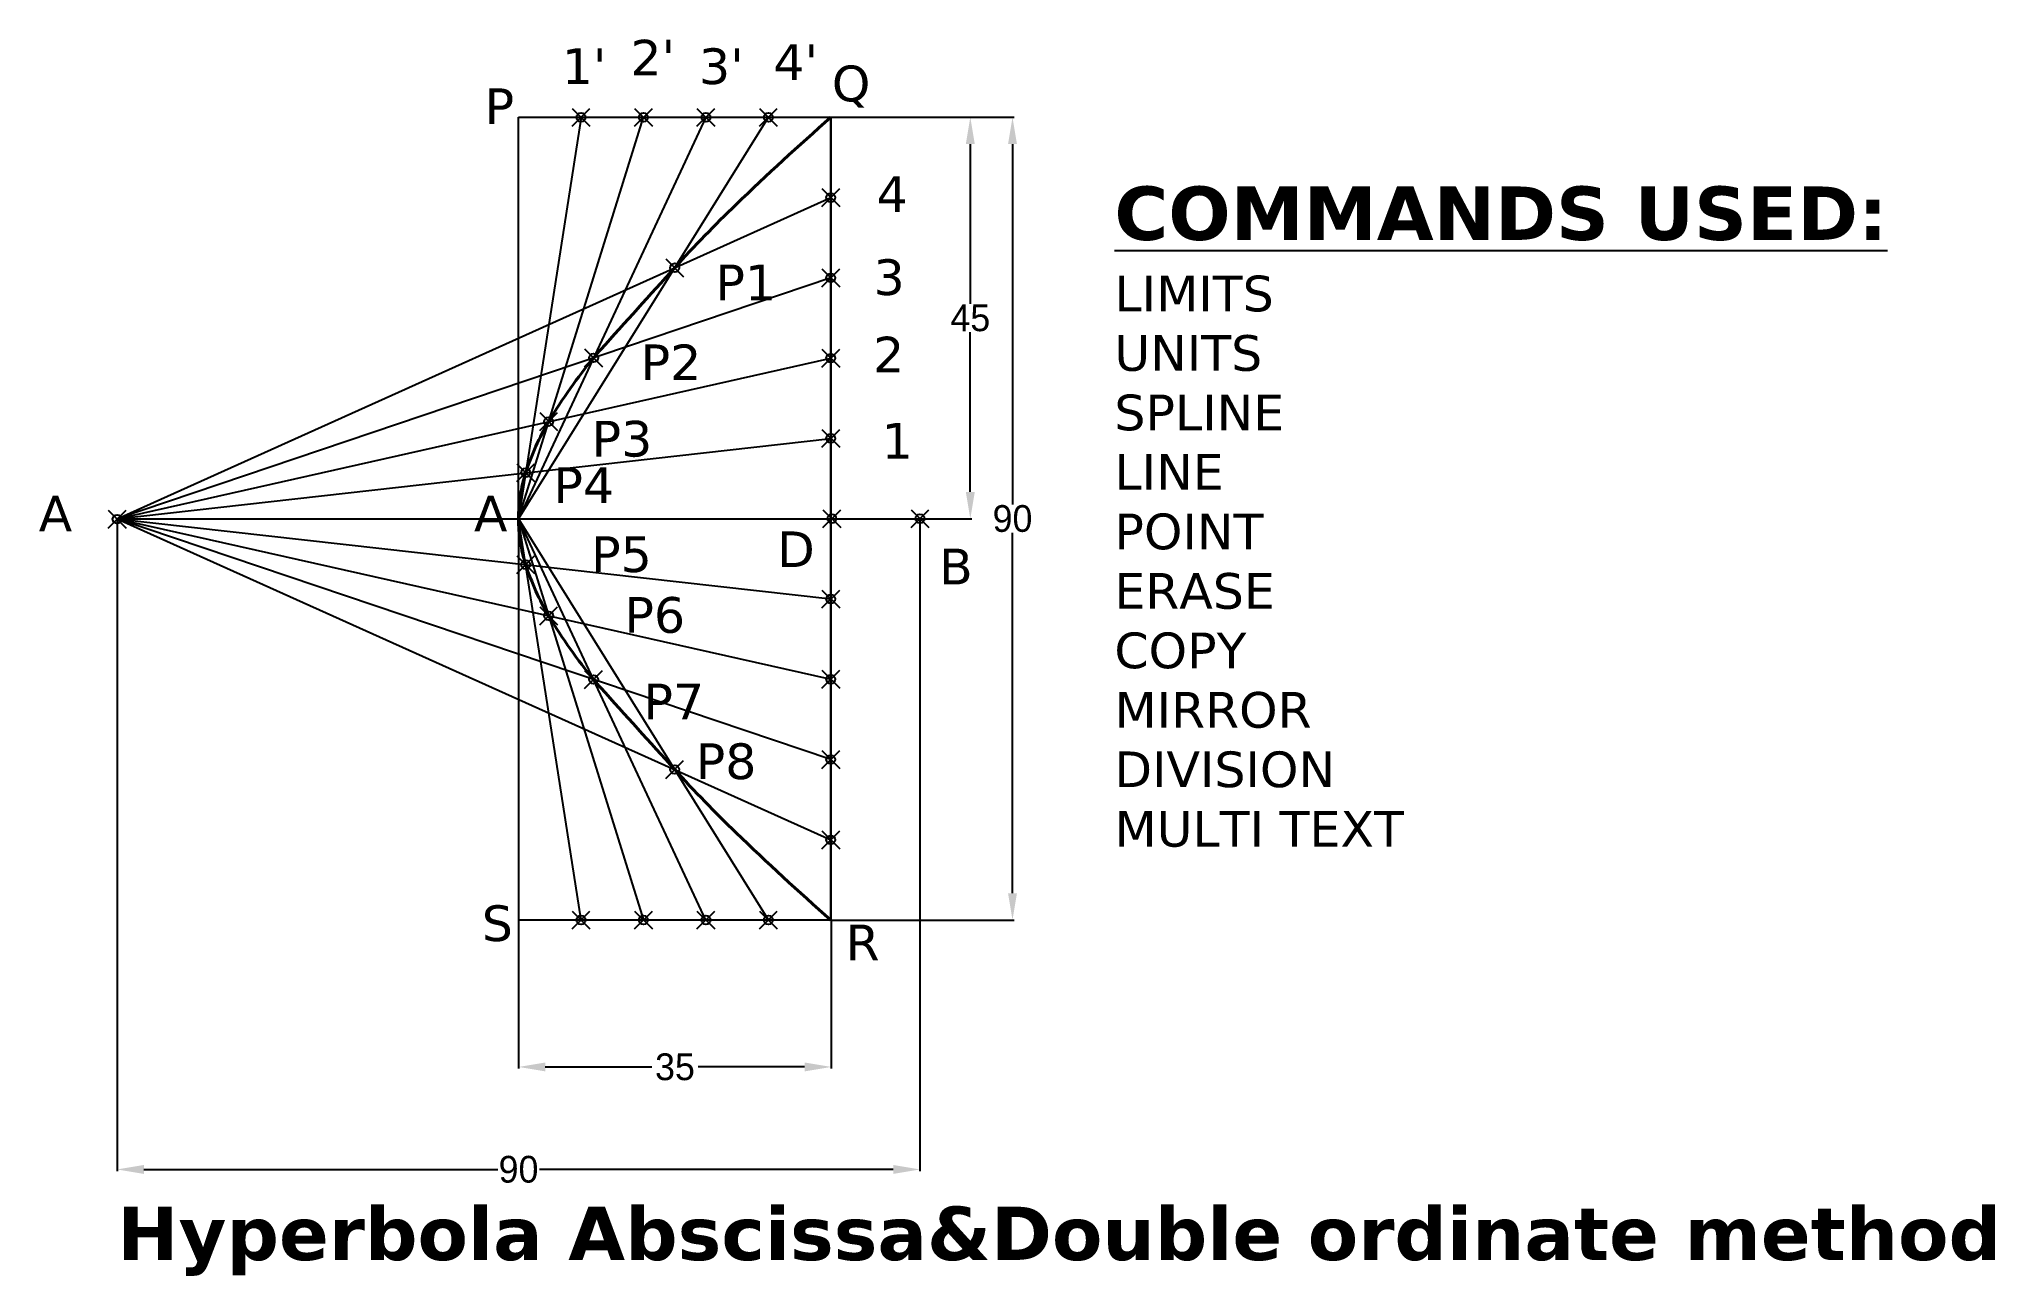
# Model space of a CAD drawing. Header units: millimetres. Extents: x 6 to 226, y -50 to 89.
import ezdxf

# ---------------------------------------------------------------- set-up
doc = ezdxf.new("R2010")
doc.units = ezdxf.units.MM
doc.header["$MEASUREMENT"] = 0
doc.header["$PDMODE"] = 35
doc.dimstyles.get("Standard").update_dxf_attribs({"dimtxt": 3, "dimasz": 3, "dimexe": 0.18, "dimexo": 0.0625, "dimgap": 0.09, "dimtad": 0, "dimtih": 1, "dimtoh": 1, "dimdec": 0, "dimzin": 0, "dimdsep": 46, "dimtxsty": 'Standard', "dimcen": 0.09, "dimadec": 0, "dimazin": 0, "dimtfac": 1, "dimtdec": 0, "dimtofl": 0, "dimtmove": 0, "dimatfit": 3, "dimfxl": 1, "dimtolj": 1, "dimtzin": 0, "dimarcsym": 0})

# ---------------------------------------------------------------- blocks, each defined once
blk = doc.blocks.new('*D1')
at = {"color": 0, "lineweight": -2}
for p, q in [((95.14, 79.84), (115.63, 79.84)), ((115.45, 76.84), (115.45, 36.43)), ((115.45, -7.16), (115.45, 33.25)), ((95.14, -10.16), (115.63, -10.16))]:
    blk.add_line(p, q, dxfattribs=at)
at = {"color": 0}
for points in [[(114.95, 76.84), (115.95, 76.84), (115.45, 79.84)], [(114.95, -7.16), (115.95, -7.16), (115.45, -10.16)]]:
    blk.add_solid(points, dxfattribs=at)
at = {"layer": 'Defpoints', "color": 0}
for p in [(95.08, 79.84), (95.08, -10.16), (115.45, -10.16)]:
    blk.add_point(p, dxfattribs=at)
at = {"color": 0, "insert": (115.45, 34.84), "char_height": 3, "attachment_point": 5}
blk.add_mtext('\\A1;90', dxfattribs=at)
blk = doc.blocks.new('*D2')
at = {"color": 0, "lineweight": -2}
for p, q in [((60.08, -10.22), (60.08, -26.81)), ((95.14, -10.22), (95.14, -26.81)), ((63.08, -26.63), (75.02, -26.63)), ((92.14, -26.63), (80.2, -26.63))]:
    blk.add_line(p, q, dxfattribs=at)
at = {"color": 0}
for points in [[(63.08, -26.13), (63.08, -27.13), (60.08, -26.63)], [(92.14, -26.13), (92.14, -27.13), (95.14, -26.63)]]:
    blk.add_solid(points, dxfattribs=at)
at = {"layer": 'Defpoints', "color": 0}
for p in [(60.08, -10.16), (95.14, -10.16), (95.14, -26.63)]:
    blk.add_point(p, dxfattribs=at)
at = {"color": 0, "insert": (77.61, -26.63), "char_height": 3, "attachment_point": 5}
blk.add_mtext('\\A1;35', dxfattribs=at)
blk = doc.blocks.new('*D3')
at = {"color": 0, "lineweight": -2}
for p, q in [((95.2, 79.84), (110.9, 79.84)), ((110.72, 76.84), (110.72, 58.93)), ((110.72, 37.84), (110.72, 55.75)), ((95.2, 34.84), (110.9, 34.84))]:
    blk.add_line(p, q, dxfattribs=at)
at = {"color": 0}
for points in [[(110.22, 76.84), (111.22, 76.84), (110.72, 79.84)], [(110.22, 37.84), (111.22, 37.84), (110.72, 34.84)]]:
    blk.add_solid(points, dxfattribs=at)
at = {"layer": 'Defpoints', "color": 0}
for p in [(95.14, 79.84), (95.14, 34.84), (110.72, 34.84)]:
    blk.add_point(p, dxfattribs=at)
at = {"color": 0, "insert": (110.72, 57.34), "char_height": 3, "attachment_point": 5}
blk.add_mtext('\\A1;45', dxfattribs=at)
blk = doc.blocks.new('*D4')
at = {"color": 0, "lineweight": -2}
for p, q in [((15.08, 34.78), (15.08, -38.3)), ((105.08, 34.78), (105.08, -38.3)), ((18.08, -38.12), (57.74, -38.12)), ((102.08, -38.12), (62.42, -38.12))]:
    blk.add_line(p, q, dxfattribs=at)
at = {"color": 0}
for points in [[(18.08, -37.62), (18.08, -38.62), (15.08, -38.12)], [(102.08, -37.62), (102.08, -38.62), (105.08, -38.12)]]:
    blk.add_solid(points, dxfattribs=at)
at = {"layer": 'Defpoints', "color": 0}
for p in [(15.08, 34.84), (105.08, 34.84), (105.08, -38.12)]:
    blk.add_point(p, dxfattribs=at)
at = {"color": 0, "insert": (60.08, -38.12), "char_height": 3, "attachment_point": 5}
blk.add_mtext('\\A1;90', dxfattribs=at)

msp = doc.modelspace()

# ---------------------------------------------------------------- linework, layer by layer
for p, q in [((60.08, 34.84), (60.08, 79.84)), ((60.08, 79.84), (95.08, 79.84)), ((67.08, 79.84), (60.08, 34.84)), ((60.08, 34.84), (74.08, 79.84)), ((81.08, 79.84), (60.08, 34.84)), ((60.08, 34.84), (88.08, 79.84)), ((95.08, 79.84), (95.08, -10.16)), ((95.08, -10.16), (95.08, 79.84)), ((15.08, 34.84), (95.08, 70.84)), ((95.08, 61.84), (15.08, 34.84)), ((15.08, 34.84), (95.08, 52.84)), ((15.08, 34.84), (95.08, 43.84)), ((15.08, 34.84), (105.08, 34.84)), ((15.08, 34.84), (95.08, -1.16)), ((95.08, 7.84), (15.08, 34.84)), ((15.08, 34.84), (95.08, 16.84)), ((15.08, 34.84), (95.08, 25.84)), ((60.08, 34.84), (60.08, -10.16)), ((60.08, 34.84), (60.08, -10.16)), ((67.08, -10.16), (60.08, 34.84)), ((60.08, 34.84), (74.08, -10.16)), ((81.08, -10.16), (60.08, 34.84)), ((60.08, 34.84), (88.08, -10.16)), ((95.08, -10.16), (60.08, -10.16))]:
    msp.add_line(p, q)
at = {"lineweight": 40}
msp.add_lwpolyline([(95.08, -10.16, -0.011358), (84.46, -0.37, -0.0166), (77.58, 6.72, -0.001104), (69.3, 15.88, -0.011003), (68.49, 16.81, -0.018861), (65.89, 20.22, -0.01817), (63.46, 23.95, -0.029272), (62.02, 26.72, -0.028806), (60.88, 29.69, -0.038539), (60.28, 32.24, -0.038599), (60.08, 34.84, -0.038599), (60.28, 37.45, -0.038539), (60.88, 39.99, -0.028806), (62.02, 42.96, -0.029272), (63.46, 45.73, -0.01817), (65.89, 49.46, -0.018861), (68.49, 52.87, -0.011003), (69.3, 53.81, -0.001104), (77.58, 62.97, -0.0166), (84.46, 70.06, -0.011358), (95.08, 79.84)], format="xyb", dxfattribs=at)
for p in [(67.08, 79.84), (74.08, 79.84), (81.08, 79.84), (88.08, 79.84), (95.08, 70.84), (77.58, 62.97), (95.08, 61.84), (68.49, 52.87), (95.08, 52.84), (63.46, 45.73), (95.08, 43.84), (60.88, 39.99), (15.08, 34.78), (95.2, 34.84), (105.08, 34.84), (60.88, 29.69), (95.08, 25.84), (63.46, 23.95), (68.49, 16.81), (95.08, 16.84), (95.08, 7.84), (77.58, 6.72), (95.08, -1.16), (67.08, -10.16), (74.08, -10.16), (81.08, -10.16), (88.08, -10.16)]:
    msp.add_point(p)

# ---------------------------------------------------------------- texts
at = {"attachment_point": 1}
for s, insert, char_height, width in [("{\\fVerdana|b0|i0|c0|p34;2'}", (72.62, 88.53), 4, 13.7786), ("{\\fVerdana|b0|i0|c0|p34;4'}", (88.64, 88.04), 4, 13.7786), ("{\\fVerdana|b0|i0|c0|p34;1'}", (64.93, 87.57), 4, 13.7786), ("{\\fVerdana|b0|i0|c0|p34;3'}", (80.31, 87.57), 4, 13.7786), ('{\\fVerdana|b0|i0|c0|p34;Q}', (95.2, 85.64), 4, 13.7786), ('{\\fVerdana|b0|i0|c0|p34;P}', (56.28, 83.08), 4, 13.7786), ('{\\fVerdana|b0|i0|c0|p34;4}', (100.2, 73.24), 4, 13.7786), ('{\\fVerdana|b1|i0|c0|p34;\\LCOMMANDS USED:\\P\\fVerdana|b0|i0|c0|p34;\\H0.6667x;\\lLIMITS\\PUNITS\\PSPLINE\\PLINE\\PPOINT\\PERASE\\PCOPY\\PMIRROR\\PDIVISION\\PMULTI TEXT}', (126.87, 72.09), 6, 85.5661), ('{\\fVerdana|b0|i0|c0|p34;3}', (99.88, 63.92), 4, 13.7786), ('{\\fVerdana|b0|i0|c0|p34;P1}', (82.15, 63.33), 4, 13.7786), ('{\\fVerdana|b0|i0|c0|p34;2}', (99.82, 55.24), 4, 13.7786), ('{\\fVerdana|b0|i0|c0|p34;P2}', (73.77, 54.37), 4, 13.7786), ('{\\fVerdana|b0|i0|c0|p34;P3}', (68.27, 45.81), 4, 13.7786), ('{\\fVerdana|b0|i0|c0|p34;1}', (100.78, 45.57), 4, 13.7786), ('{\\fVerdana|b0|i0|c0|p34;P4}', (63.99, 40.58), 4, 13.7786), ('{\\fVerdana|b0|i0|c0|p34;A}', (6.29, 37.41), 4, 13.7786), ('{\\fVerdana|b0|i0|c0|p34;A}', (55.08, 37.41), 4, 13.7786), ('{\\fVerdana|b0|i0|c0|p34;D}', (89.06, 33.41), 4, 13.7786), ('{\\fVerdana|b0|i0|c0|p34;P5}', (68.22, 32.86), 4, 13.7786), ('{\\fVerdana|b0|i0|c0|p34;B}', (107.23, 31.48), 4, 13.7786), ('{\\fVerdana|b0|i0|c0|p34;P6}', (71.95, 26.05), 4, 13.7786), ('{\\fVerdana|b0|i0|c0|p34;P7}', (74.08, 16.34), 4, 13.7786), ('{\\fVerdana|b0|i0|c0|p34;P8}', (79.94, 9.65), 4, 13.7786), ('{\\fVerdana|b0|i0|c0|p34;S}', (55.96, -8.51), 4, 13.7786), ('{\\fVerdana|b0|i0|c0|p34;R}', (96.74, -10.67), 4, 13.7786), ('{\\fVerdana|b1|i0|c0|p34;Hyperbola Abscissa&Double ordinate method}', (15.08, -42.28), 6, 202.8217)]:
    msp.add_mtext(s, dxfattribs=dict(at, insert=insert, char_height=char_height, width=width))

# ---------------------------------------------------------------- dimensions: what is measured, and where the dimension line sits
for base, p1, p2, picture, middle in [((115.45, -10.16), (95.08, 79.84), (95.08, -10.16), '*D1', (115.45, 34.84)), ((110.72, 34.84), (95.14, 79.84), (95.14, 34.84), '*D3', (110.72, 57.34))]:
    dim = msp.add_linear_dim(base=base, p1=p1, p2=p2, angle=90, dimstyle='Standard')
    dim.commit()
    dim.dimension.update_dxf_attribs({"geometry": picture, "text_midpoint": middle})
for base, p1, p2, picture, middle in [((105.08, -38.12), (15.08, 34.84), (105.08, 34.84), '*D4', (60.08, -38.12)), ((95.14, -26.63), (60.08, -10.16), (95.14, -10.16), '*D2', (77.61, -26.63))]:
    dim = msp.add_linear_dim(base=base, p1=p1, p2=p2, dimstyle='Standard')
    dim.commit()
    dim.dimension.update_dxf_attribs({"geometry": picture, "text_midpoint": middle})

doc.saveas('drawing.dxf')
